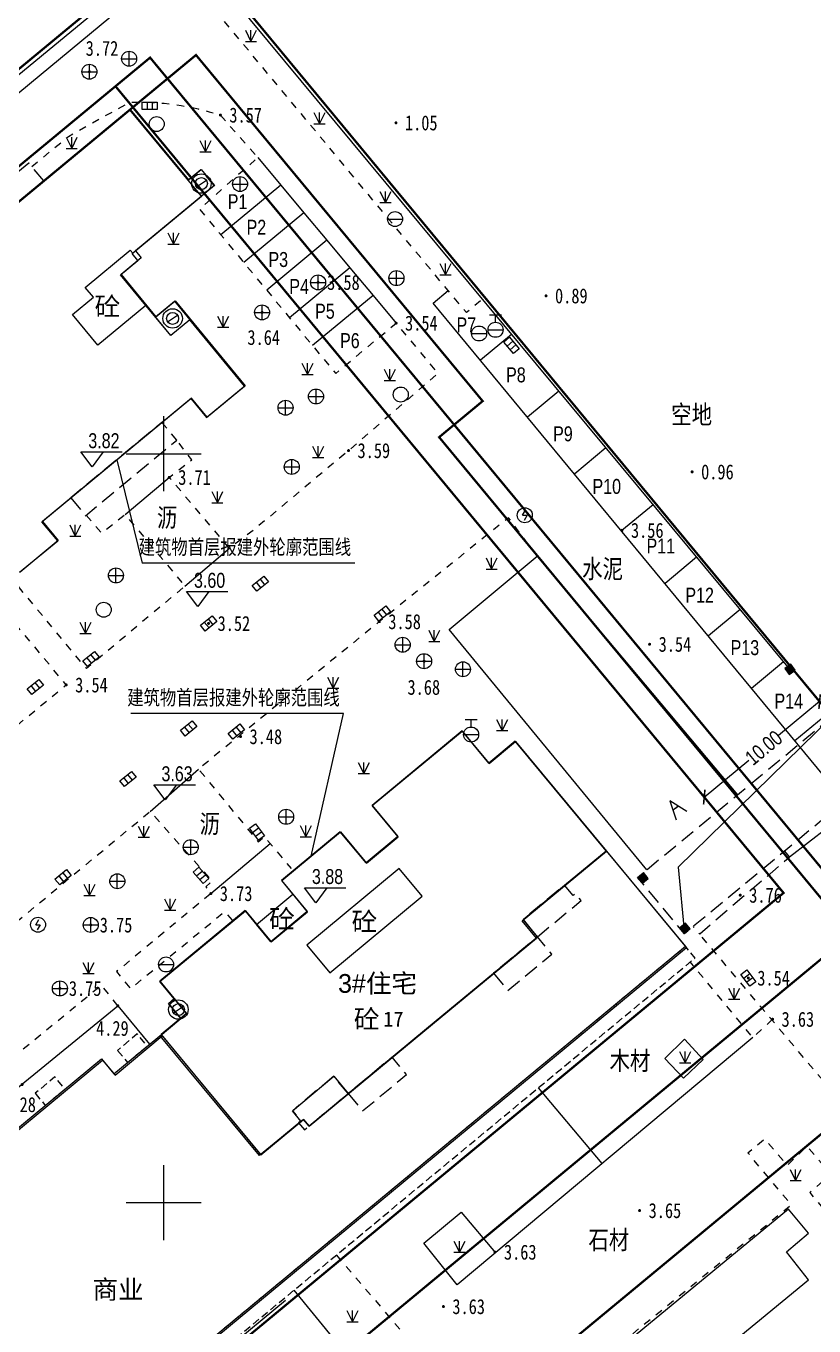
# Model space of a CAD drawing. Extents: x 477039 to 477331, y 2447846 to 2448149.
# Drawn here: x 477200.8 to 477253.4, y 2448011.8 to 2448098.6 of the extents above; entities that cross this region are included whole.
import ezdxf
from ezdxf.enums import TextEntityAlignment as Align

# ---------------------------------------------------------------- set-up
doc = ezdxf.new("R2010")
doc.units = 0
doc.header["$LTSCALE"] = 0.5
doc.header["$PDMODE"] = 34
doc.header["$PDSIZE"] = 0.2
for name, pattern in [('X32', [1.5, 1, -0.5]), ('X5', [3, 2, -1]), ('X6', [2, 1, -1])]:
    doc.linetypes.add(name, pattern=pattern)
doc.layers.get('0').update_dxf_attribs({"linetype": 'CONTINUOUS'})
doc.layers.get('Defpoints').update_dxf_attribs({"linetype": 'CONTINUOUS'})
for name, color, linetype in [('DLDW', 11, 'CONTINUOUS'), ('DLSS', 4, 'CONTINUOUS'), ('DMTZ', 3, 'CONTINUOUS'), ('GCD', 1, 'CONTINUOUS'), ('GXYZ', 2, 'CONTINUOUS'), ('JMD', 6, 'CONTINUOUS'), ('TK', 7, 'CONTINUOUS'), ('ZBTZ', 3, 'CONTINUOUS'), ('ZJ', 7, 'CONTINUOUS'), ('商业', 18, 'CONTINUOUS'), ('规划检验设计', 7, 'CONTINUOUS'), ('规划要素信息', 7, 'CONTINUOUS')]:
    doc.layers.add(name, color=color, linetype=linetype)
doc.styles.get("Standard").update_dxf_attribs({"font": 'rs.shx', "bigfont": 'hztxt.shx'})
doc.styles.add('正等线体', font='simhei.ttf')
doc.styles.add('细等线体', font='长等线体.TTF', dxfattribs={"width": 0.8})
doc.linetypes.add('10422', pattern='A,0.75,[150,AAA.SHX,S=0.5,R=0,X=0,Y=0.5],1.5,[177,AAA.SHX,S=1,R=0,X=0,Y=0.4],0.75', length=3)
doc.linetypes.add('1161', pattern='A,0,[149,AAA.SHX,S=0.15,R=0,X=0,Y=0],-1.6', length=1.6)
doc.linetypes.add('444', pattern='A,4.5,[145,AAA.SHX,S=1,R=0,X=0,Y=1],4.5,-0.5,[146,AAA.SHX,S=1,R=0,X=0,Y=0],-0.5', length=10)
doc.linetypes.add('445', pattern='A,8,-0.5,[147,AAA.SHX,S=1,R=0,X=0,Y=0],-1.5', length=10)
doc.dimstyles.get("Standard").update_dxf_attribs({"dimtxt": 0.18, "dimasz": 0.18, "dimexe": 0.18, "dimexo": 0.0625, "dimgap": 0.09, "dimtad": 0, "dimtih": 1, "dimtoh": 1, "dimdec": 4, "dimzin": 0, "dimdsep": 46, "dimtxsty": 'Standard', "dimcen": 0.09, "dimadec": 0, "dimazin": 0, "dimtfac": 1, "dimtdec": 4, "dimtofl": 0, "dimtmove": 0, "dimatfit": 3, "dimfxl": 0, "dimtolj": 1, "dimtzin": 0, "dimarcsym": 0})

# ---------------------------------------------------------------- blocks, each defined once
blk = doc.blocks.new('gc042')
blk.add_line((-1, 0), (1, 0))
blk.add_circle((0, 0), 1)
blk = doc.blocks.new('gc043')
for p, q in [((-1, 0), (1, 0)), ((0, -1), (0, 1))]:
    blk.add_line(p, q)
blk.add_circle((0, 0), 1)
blk = doc.blocks.new('gc050')
for points in [[(-0.3, 0), (0.1, 0.69)], [(-0.3, 0), (0.3, 0)], [(0.3, 0), (-0.1, -0.69)]]:
    blk.add_lwpolyline(points)
blk.add_circle((0, 0), 1)
blk = doc.blocks.new('gc188')
blk.add_circle((0, 0), 1)
blk = doc.blocks.new('gc133')
for p, q in [((-0.8, 2), (0.8, 2)), ((0, 1), (0, 2)), ((-1, 0), (1, 0))]:
    blk.add_line(p, q)
blk.add_circle((0, 0), 1)
blk = doc.blocks.new('gc041')
for p, q in [((-1, 0.5), (1, 0.5)), ((-1, -0.5), (-1, 0.5)), ((-0.33, 0.5), (-0.33, -0.5)), ((0.33, 0.5), (0.33, -0.5)), ((1, 0.5), (1, -0.5)), ((1, -0.5), (-1, -0.5))]:
    blk.add_line(p, q)
blk = doc.blocks.new('*U28')
at = {"linetype": 'Continuous'}
for points in [[(0, 0), (0.5, 0.5), (-0.5, 0.5)], [(0, 0), (-0.5, 0.5), (-0.5, -0.5)], [(0, 0), (-0.5, -0.5), (0.5, -0.5)], [(0, 0), (0.5, -0.5), (0.5, 0.5)]]:
    blk.add_solid(points, dxfattribs=at)
blk = doc.blocks.new('gc002')
blk.add_lwpolyline([(-0.5, -0.5), (0.5, -0.5), (0.5, 0.5), (-0.5, 0.5), (-0.5, -0.5)])
at = {"linetype": 'Continuous'}
blk.add_blockref('*U28', (0, 0), dxfattribs=at)
blk = doc.blocks.new('gc290')
for points in [[(-0.9, 2.5), (0, 0), (0.9, 2.5)], [(0, 1.2), (-0.43, 1.2), (0.43, 1.2)]]:
    blk.add_lwpolyline(points)
blk = doc.blocks.new('gc124')
for p, q in [((-0.75, 1.5), (0, 0)), ((-0.75, 0), (0.75, 0)), ((0, 0), (0, 1.5)), ((0, 0), (0.75, 1.5))]:
    blk.add_line(p, q)
blk = doc.blocks.new('_ArchTick')
at = {"color": 0, "linetype": 'ByBlock', "const_width": 0.15}
blk.add_lwpolyline([(-0.5, -0.5), (0.5, 0.5)], dxfattribs=at)
blk = doc.blocks.new('*D43')
at = {"color": 0, "linetype": 'Continuous', "lineweight": -2}
for p, q in [((477253.784, 2448053.451), (477251.04, 2448051.179)), ((477259.041, 2448047.102), (477253.669, 2448053.59)), ((477246.082, 2448047.074), (477249.069, 2448049.547)), ((477251.339, 2448040.724), (477245.967, 2448047.212))]:
    blk.add_line(p, q, dxfattribs=at)
at = {"layer": 'Defpoints', "color": 0, "linetype": 'Continuous'}
for p in [(477253.784, 2448053.451), (477259.081, 2448047.054), (477251.379, 2448040.676)]:
    blk.add_point(p, dxfattribs=at)
at = {"color": 0, "linetype": 'Continuous', "lineweight": -2, "xscale": 0.7, "yscale": 0.7, "zscale": 0.7}
for p, rotation in [((477253.784, 2448053.451), 39.62592081215482), ((477246.082, 2448047.074), 219.6259208121548)]:
    blk.add_blockref('_ArchTick', p, dxfattribs=dict(at, rotation=rotation))
at = {"color": 0, "linetype": 'Continuous', "insert": (477250.054, 2448050.363), "char_height": 1, "attachment_point": 5, "rotation": 39.62592, "style": '细等线体'}
blk.add_mtext('\\A1;10.00', dxfattribs=at)
blk = doc.blocks.new('gc011')
for p, q in [((-0.67, -0.44), (0.67, 0.44)), ((0.8, 0), (0.8, 0))]:
    blk.add_line(p, q)
for radius in [1.3, 0.8]:
    blk.add_circle((0, 0), radius)
blk = doc.blocks.new('GC200')
at = {"linetype": 'Continuous', "const_width": 0.2, "flags": 128}
blk.add_lwpolyline([(-0.1, 0, 1), (0.1, 0, 1)], format="xyb", close=True, dxfattribs=at)

msp = doc.modelspace()

# ---------------------------------------------------------------- linework, layer by layer
at = {"color": 10, "linetype": 'Continuous', "const_width": 0.15, "flags": 128}
msp.add_lwpolyline([(477138.842, 2448044.767), (477158.666, 2448020.832), (477086.063, 2447960.707), (477114.033, 2447926.933), (477149.234, 2447923.624), (477275.025, 2448027.799), (477211.297, 2448104.762)], close=True, dxfattribs=at)
at = {"color": 10, "linetype": 'X5', "const_width": 0.15, "flags": 128}
for points in [[(477169.798, 2448018.365), (477107.207, 2447966.532), (477124.153, 2447946.07), (477142.858, 2447944.312), (477256.878, 2448038.739), (477209.094, 2448096.446), (477147.423, 2448045.381), (477169.798, 2448018.365)], [(477149.734, 2448047.294), (477175.936, 2448015.658), (477114.885, 2447965.1), (477126.683, 2447950.854), (477141.264, 2447949.483), (477251.379, 2448040.676), (477206.784, 2448094.533)]]:
    msp.add_lwpolyline(points, dxfattribs=at)
at = {"linetype": 'Continuous', "flags": 128}
msp.add_lwpolyline([(477254.594, 2448052.427), (477244.343, 2448042.397), (477244.764, 2448037.951)], dxfattribs=at)
at = {"layer": 'DLDW', "linetype": 'Continuous', "flags": 128}
msp.add_lwpolyline([(477232.262, 2448003.543), (477235.096, 2448000.076), (477253.035, 2448014.845), (477251.568, 2448016.717), (477253.049, 2448017.957), (477251.714, 2448019.559)], close=True, dxfattribs=at)
at = {"layer": 'DLSS', "linetype": 'X6', "flags": 128}
for points in [[(477231.152, 2448080.215), (477230.209, 2448079.423), (477211.086, 2448102.435), (477212.1, 2448103.427)], [(477204.825, 2448065.893), (477205.851, 2448064.697), (477207.42, 2448065.941), (477211.42, 2448061.163), (477204.846, 2448055.65), (477197.334, 2448064.73), (477193.454, 2448061.516), (477191.923, 2448063.364), (477188.765, 2448060.749), (477190.296, 2448058.901), (477188.369, 2448057.305), (477186.12, 2448060.021), (477183.498, 2448057.85)], [(477234.932, 2448063.162), (477233.019, 2448065.731), (477224.394, 2448058.789), (477212.326, 2448048.944), (477216.315, 2448044.094), (477216.722, 2448044.436), (477218.519, 2448042.3)], [(477184.99, 2448049.476), (477185.972, 2448048.366), (477184.474, 2448047.018), (477188.522, 2448042.198), (477203.492, 2448054.565), (477197.133, 2448062.226), (477188.166, 2448054.8)], [(477206.933, 2448033.144), (477205.862, 2448034.52), (477197.733, 2448027.87), (477193.291, 2448033.041), (477209.097, 2448046.119), (477213.252, 2448041.468), (477212.82, 2448041.082), (477213.147, 2448040.635), (477206.858, 2448035.424), (477207.787, 2448034.286), (477214.086, 2448039.438), (477214.568, 2448038.855)], [(477250.643, 2448032.242), (477249.326, 2448031.025), (477245.149, 2448036.066)], [(477221.532, 2448016.498), (477229.351, 2448007.347), (477232.063, 2448009.435), (477235.014, 2448006.132), (477251.888, 2448019.854), (477248.996, 2448023.323), (477250.102, 2448024.245), (477251.631, 2448022.485), (477252.925, 2448023.776), (477254.556, 2448021.885), (477253.121, 2448020.683), (477258.827, 2448013.87)]]:
    msp.add_lwpolyline(points, dxfattribs=at)
for points in [[(477201.202, 2448089.172), (477203.645, 2448091.185), (477207.73, 2448093.474, -0.086916), (477213.784, 2448092.611), (477216.285, 2448089.777), (477212.397, 2448086.331), (477221.484, 2448075.358), (477225.513, 2448078.718), (477228.294, 2448075.362), (477222.34, 2448070.209), (477216.089, 2448064.978), (477214.396, 2448063.685), (477210.372, 2448068.423), (477211.877, 2448069.598), (477210.874, 2448070.899)], [(477268.495, 2448009.535, 0.039382), (477266.368, 2448013.415, 0.458986), (477264.812, 2448013.594), (477261.639, 2448010.939, 0.459743), (477261.607, 2448010.228), (477264.707, 2448006.416), (477263.546, 2448005.422), (477253.541, 2447997.028), (477243.55, 2447988.922), (477241.39, 2447987.003), (477239.6, 2447992.582), (477238.071, 2447996.639), (477262.711, 2448017.094, 0.501945), (477262.692, 2448017.843), (477260.447, 2448020.49), (477245.781, 2448037.922)]]:
    msp.add_lwpolyline(points, format="xyb", dxfattribs=at)
at = {"layer": 'DMTZ', "linetype": '10422', "lineweight": 0, "flags": 128}
msp.add_lwpolyline([(477194.403, 2448020.123), (477193.027, 2448021.784), (477206.933, 2448033.144), (477209.059, 2448030.578)], dxfattribs=at)
at = {"layer": 'JMD', "linetype": '444', "flags": 128}
msp.add_lwpolyline([(477251.806, 2448055.608), (477211.313, 2448104.375), (477189.559, 2448086.436), (477139.189, 2448044.837), (477159.048, 2448020.848), (477105.393, 2447976.522), (477107.031, 2447974.614)], dxfattribs=at)
at = {"layer": 'JMD', "linetype": 'Continuous', "lineweight": 0, "flags": 128}
for points in [[(477200.384, 2448062.087), (477202.926, 2448064.191), (477201.874, 2448065.462), (477211.812, 2448073.688), (477212.864, 2448072.416), (477215.406, 2448074.521), (477211.74, 2448078.95), (477210.469, 2448077.898), (477210.469, 2448077.898), (477208.811, 2448079.901), (477208.811, 2448079.901), (477207.121, 2448081.942), (477208.277, 2448082.899), (477207.894, 2448083.361), (477212.516, 2448087.187), (477207.734, 2448092.964), (477198.605, 2448085.409)], [(477208.811, 2448079.901), (477205.614, 2448077.255), (477203.924, 2448079.296), (477205.311, 2448080.444), (477204.769, 2448081.099), (477207.773, 2448083.586), (477207.933, 2448083.393)], [(477239.533, 2448043.491), (477244.829, 2448037.1), (477137.687, 2447948.325), (477128.028, 2447949.232), (477126.216, 2447951.419)], [(477216.204, 2448038.576), (477218.629, 2448040.586)], [(477193.449, 2448019.333), (477205.846, 2448029.605), (477206.675, 2448028.604), (477211.142, 2448032.304)]]:
    msp.add_lwpolyline(points, dxfattribs=at)
at = {"layer": 'JMD', "linetype": 'X5', "lineweight": 0, "flags": 128}
for points in [[(477201.995, 2448088.214), (477201.007, 2448089.408), (477197.617, 2448086.603), (477198.605, 2448085.409)], [(477212.516, 2448087.187), (477211.623, 2448088.266), (477212.47, 2448088.967), (477213.363, 2448087.888)], [(477203.8, 2448067.056), (477204.788, 2448065.862), (477210.874, 2448070.899), (477209.886, 2448072.094)], [(477233.989, 2448038.898), (477234.946, 2448037.743), (477237.872, 2448040.167), (477237.489, 2448040.629), (477237.335, 2448040.501), (477236.761, 2448041.194)], [(477232.02, 2448035.318), (477232.977, 2448034.163), (477235.905, 2448036.585), (477234.946, 2448037.743)], [(477222.318, 2448027.279), (477223.275, 2448026.124), (477226.201, 2448028.549), (477225.244, 2448029.704)], [(477222.318, 2448027.279), (477221.361, 2448028.434), (477218.589, 2448026.137), (477219.163, 2448025.444), (477219.009, 2448025.317), (477219.392, 2448024.855)]]:
    msp.add_lwpolyline(points, close=True, dxfattribs=at)
at = {"layer": 'JMD', "linetype": 'Continuous', "lineweight": 0, "flags": 128}
for points in [[(477209.448, 2448079.131), (477210.719, 2448080.183), (477211.74, 2448078.95), (477210.469, 2448077.898)], [(477229.915, 2448051.495), (477223.909, 2448046.519), (477225.631, 2448044.44), (477223.514, 2448042.685), (477221.791, 2448044.764), (477217.864, 2448041.51), (477219.586, 2448039.431), (477217.161, 2448037.421), (477215.438, 2448039.501), (477209.74, 2448034.779), (477211.527, 2448032.623), (477209.832, 2448031.22), (477216.404, 2448023.288), (477216.468, 2448023.211), (477219.163, 2448025.444), (477218.589, 2448026.137), (477221.361, 2448028.434), (477221.361, 2448028.434), (477222.318, 2448027.279), (477227.554, 2448031.618), (477234.946, 2448037.743), (477233.989, 2448038.898), (477236.761, 2448041.194), (477236.761, 2448041.194), (477239.533, 2448043.491), (477233.472, 2448050.807), (477231.701, 2448049.339)], [(477219.555, 2448037.197), (477221.086, 2448035.349), (477227.246, 2448040.453), (477225.715, 2448042.301)], [(477216.204, 2448038.576), (477218.629, 2448040.586), (477219.586, 2448039.431), (477217.161, 2448037.421)], [(477210.697, 2448033.624), (477210.312, 2448033.305), (477211.142, 2448032.304), (477211.527, 2448032.623)]]:
    msp.add_lwpolyline(points, close=True, dxfattribs=at)
at = {"layer": 'JMD', "flags": 128}
msp.add_lwpolyline([(477242.247, 2448042.221), (477229.063, 2448058.26), (477234.932, 2448063.162), (477248.298, 2448047.222)], dxfattribs=at)
at = {"layer": 'JMD', "linetype": 'X5', "flags": 128}
msp.add_lwpolyline([(477257.7, 2448048.639), (477244.764, 2448037.951), (477241.633, 2448041.713), (477254.594, 2448052.427)], close=True, dxfattribs=at)
msp.add_lwpolyline([(477251.444, 2448043.47), (477251.777, 2448043.073), (477245.781, 2448037.922), (477245.355, 2448038.44)], dxfattribs=at)
at = {"layer": 'JMD', "linetype": 'X32', "lineweight": 0, "flags": 128}
for points in [[(477137.687, 2447948.325), (477139.095, 2447948.193), (477245.467, 2448036.33), (477244.829, 2448037.1)], [(477206.923, 2448030.166), (477207.59, 2448029.361), (477208.908, 2448030.454), (477208.241, 2448031.259)], [(477201.425, 2448027.299), (477202.092, 2448026.494), (477203.41, 2448027.587), (477202.743, 2448028.392)]]:
    msp.add_lwpolyline(points, close=True, dxfattribs=at)
at = {"layer": 'JMD', "linetype": '445', "flags": 128}
msp.add_lwpolyline([(477240.76, 2447987.156), (477218.701, 2448014.152)], dxfattribs=at)
at = {"layer": 'JMD', "linetype": 'Continuous', "flags": 128}
msp.add_lwpolyline([(477218.143, 2448013.461), (477182.934, 2447984.307)], dxfattribs=at)
at = {"layer": 'TK', "linetype": 'Continuous', "lineweight": 0}
for p, q in [((477210, 2448067.5), (477210, 2448072.5)), ((477207.5, 2448070), (477212.5, 2448070)), ((477210, 2448017.5), (477210, 2448022.5)), ((477207.5, 2448020), (477212.5, 2448020))]:
    msp.add_line(p, q, dxfattribs=at)
at = {"layer": 'ZBTZ', "linetype": '1161', "flags": 128}
for points in [[(477211.893, 2448103.676), (477144.022, 2448047.479), (477145.24, 2448046.126), (477146.673, 2448047.304), (477147.191, 2448046.729)], [(477216.285, 2448089.777), (477217.823, 2448087.934), (477219.36, 2448086.092), (477220.898, 2448084.249), (477222.436, 2448082.406), (477223.973, 2448080.563), (477225.513, 2448078.718)], [(477217.823, 2448087.934), (477213.816, 2448084.617)], [(477219.36, 2448086.092), (477215.347, 2448082.768)], [(477220.898, 2448084.249), (477216.878, 2448080.92)], [(477222.436, 2448082.406), (477218.409, 2448079.071)], [(477257.286, 2448049.222), (477255.011, 2448047.339), (477227.999, 2448080.063), (477228.992, 2448080.887)], [(477223.973, 2448080.563), (477219.94, 2448077.223)], [(477231.147, 2448076.269), (477233.221, 2448077.99)], [(477234.295, 2448072.474), (477236.37, 2448074.197)], [(477237.443, 2448068.68), (477239.52, 2448070.405)], [(477207.42, 2448065.941), (477210.372, 2448068.423)], [(477240.591, 2448064.886), (477242.669, 2448066.612)], [(477211.42, 2448061.163), (477214.396, 2448063.685)], [(477243.481, 2448061.369), (477245.577, 2448063.11)], [(477246.364, 2448057.862), (477248.477, 2448059.617)], [(477249.246, 2448054.354), (477251.378, 2448056.124)], [(477252.129, 2448050.847), (477254.39, 2448052.719)], [(477209.097, 2448046.119), (477212.326, 2448048.944)], [(477255.572, 2448046.012), (477251.777, 2448043.073)], [(477213.147, 2448040.635), (477217.113, 2448043.972)], [(477249.326, 2448031.025), (477229.587, 2448014.517), (477227.369, 2448017.286), (477229.857, 2448019.374), (477232.145, 2448016.657)], [(477239.278, 2448022.622), (477235.01, 2448027.666)]]:
    msp.add_lwpolyline(points, dxfattribs=at)
msp.add_lwpolyline([(477244.707, 2448028.312), (477246, 2448029.56), (477244.772, 2448030.918), (477243.449, 2448029.619)], close=True, dxfattribs=at)
at = {"layer": 'ZJ', "linetype": 'Continuous', "lineweight": 0, "flags": 128}
for points in [[(477205.97, 2448070.121), (477205.22, 2448069.121), (477204.47, 2448070.121), (477207.231, 2448070.121)], [(477213.025, 2448060.799), (477212.275, 2448059.799), (477211.525, 2448060.799), (477214.286, 2448060.799)], [(477210.853, 2448047.883), (477210.103, 2448046.883), (477209.353, 2448047.883), (477212.114, 2448047.883)], [(477220.896, 2448041.022), (477220.146, 2448040.022), (477219.396, 2448041.022), (477222.157, 2448041.022)]]:
    msp.add_lwpolyline(points, dxfattribs=at)
at = {"layer": '商业', "color": 10, "linetype": 'Continuous', "lineweight": -3}
msp.add_lwpolyline([(477126.274, 2447951.353), (477199.518, 2448012.011), (477193.523, 2448019.25), (477205.922, 2448029.519), (477206.752, 2448028.518), (477209.909, 2448031.133), (477216.479, 2448023.2), (477219.328, 2448025.56), (477219.711, 2448025.098), (477234.884, 2448037.664), (477233.927, 2448038.819), (477239.549, 2448043.475), (477244.907, 2448037.006), (477137.744, 2447948.256), (477128.085, 2447949.165)], close=True, dxfattribs=at).dxf.unprotected_set("ltscale", 0)
at = {"layer": '规划检验设计', "color": 170, "linetype": 'X5', "lineweight": -3, "ltscale": 0.5, "const_width": 0.15}
msp.add_lwpolyline([(477098.043, 2447963.487), (477166.283, 2448020), (477147.307, 2448042.913), (477166.986, 2448059.209), (477167.719, 2448058.324), (477173.495, 2448063.108), (477173.017, 2448063.685), (477193.119, 2448080.333), (477193.662, 2448079.678), (477199.438, 2448084.462), (477198.641, 2448085.425), (477212.158, 2448096.619), (477231.293, 2448073.513), (477228.386, 2448071.105), (477261.617, 2448030.978), (477145.727, 2447935.003), (477119.599, 2447937.459)], close=True, dxfattribs=at)
at = {"layer": '规划检验设计', "color": 10, "linetype": 'Continuous', "lineweight": -3, "ltscale": 0.5}
msp.add_lwpolyline([(477198.641, 2448085.424), (477207.768, 2448092.983), (477211.659, 2448088.285), (477212.505, 2448088.986), (477213.399, 2448087.908), (477208.123, 2448083.539), (477208.506, 2448083.077), (477207.158, 2448081.96), (477209.486, 2448079.149), (477210.757, 2448080.202), (477215.445, 2448074.541), (477212.903, 2448072.436), (477211.851, 2448073.707), (477201.915, 2448065.478), (477202.968, 2448064.208), (477200.426, 2448062.103)], dxfattribs=at)
at = {"layer": '规划检验设计', "color": 10, "linetype": 'Continuous', "lineweight": -3}
msp.add_lwpolyline([(477209.768, 2448031.146), (477211.154, 2448032.294), (477210.325, 2448033.296), (477210.71, 2448033.615), (477209.753, 2448034.77), (477215.453, 2448039.49), (477217.175, 2448037.41), (477219.601, 2448039.42), (477217.879, 2448041.499), (477221.807, 2448044.752), (477223.529, 2448042.673), (477225.647, 2448044.427), (477223.925, 2448046.506), (477229.932, 2448051.481), (477231.718, 2448049.325), (477233.49, 2448050.792), (477239.549, 2448043.475), (477234.004, 2448038.883), (477234.961, 2448037.727), (477219.711, 2448025.098), (477219.328, 2448025.56), (477216.401, 2448023.136)], close=True, dxfattribs=at).dxf.unprotected_set("ltscale", 0)
at = {"layer": '规划要素信息', "color": 10, "ltscale": 0.5, "flags": 128}
for points in [[(477206.883, 2448069.593), (477208.563, 2448062.699)], [(477222.763, 2448062.699), (477208.563, 2448062.699)], [(477222.002, 2448052.65), (477207.802, 2448052.65)], [(477219.843, 2448043.126), (477222.002, 2448052.65)]]:
    msp.add_lwpolyline(points, dxfattribs=at)

# ---------------------------------------------------------------- block references
at = {"layer": 'GCD', "linetype": 'Continuous', "lineweight": 0}
ref = msp.add_blockref('GC200', (477205.042, 2448095.505, 3.718), dxfattribs=dict(at, xscale=0.5, yscale=0.5, zscale=0.5))
ref.add_attrib('height', '3.72', dxfattribs={"linetype": 'Continuous', "lineweight": 0, "height": 1, "style": '正等线体', "width": 0.8}).set_placement((477204.794, 2448097.067, 3.718), align=Align.MIDDLE_LEFT)
ref = msp.add_blockref('GC200', (477213.784, 2448092.611, 3.566), dxfattribs=dict(at, xscale=0.5, yscale=0.5, zscale=0.5))
ref.add_attrib('height', '3.57', dxfattribs={"linetype": 'Continuous', "lineweight": 0, "height": 1, "style": '正等线体', "width": 0.8}).set_placement((477214.384, 2448092.611, 3.566), align=Align.MIDDLE_LEFT)
ref = msp.add_blockref('GC200', (477225.506, 2448092.091, 1.05), dxfattribs=dict(at, xscale=0.5, yscale=0.5, zscale=0.5))
ref.add_attrib('height', '1.05', dxfattribs={"linetype": 'Continuous', "lineweight": 0, "height": 1, "style": '正等线体', "width": 0.8}).set_placement((477226.106, 2448092.091, 1.05), align=Align.MIDDLE_LEFT)
ref = msp.add_blockref('GC200', (477220.309, 2448081.437, 3.581), dxfattribs=dict(at, xscale=0.5, yscale=0.5, zscale=0.5))
ref.add_attrib('height', '3.58', dxfattribs={"linetype": 'Continuous', "lineweight": 0, "height": 1, "style": '正等线体', "width": 0.8}).set_placement((477220.909, 2448081.437, 3.581), align=Align.MIDDLE_LEFT)
ref = msp.add_blockref('GC200', (477235.523, 2448080.541, 0.89), dxfattribs=dict(at, xscale=0.5, yscale=0.5, zscale=0.5))
ref.add_attrib('height', '0.89', dxfattribs={"linetype": 'Continuous', "lineweight": 0, "height": 1, "style": '正等线体', "width": 0.8}).set_placement((477236.123, 2448080.541, 0.89), align=Align.MIDDLE_LEFT)
ref = msp.add_blockref('GC200', (477216.567, 2448079.435, 3.643), dxfattribs=dict(at, xscale=0.5, yscale=0.5, zscale=0.5))
ref.add_attrib('height', '3.64', dxfattribs={"linetype": 'Continuous', "lineweight": 0, "height": 1, "style": '正等线体', "width": 0.8}).set_placement((477215.59, 2448077.765, 3.643), align=Align.MIDDLE_LEFT)
ref = msp.add_blockref('GC200', (477225.513, 2448078.718, 3.543), dxfattribs=dict(at, xscale=0.5, yscale=0.5, zscale=0.5))
ref.add_attrib('height', '3.54', dxfattribs={"linetype": 'Continuous', "lineweight": 0, "height": 1, "style": '正等线体', "width": 0.8}).set_placement((477226.113, 2448078.718, 3.543), align=Align.MIDDLE_LEFT)
ref = msp.add_blockref('GC200', (477222.34, 2448070.209, 3.59), dxfattribs=dict(at, xscale=0.5, yscale=0.5, zscale=0.5))
ref.add_attrib('height', '3.59', dxfattribs={"linetype": 'Continuous', "lineweight": 0, "height": 1, "style": '正等线体', "width": 0.8}).set_placement((477222.94, 2448070.209, 3.59), align=Align.MIDDLE_LEFT)
ref = msp.add_blockref('GC200', (477210.372, 2448068.423, 3.705), dxfattribs=dict(at, xscale=0.5, yscale=0.5, zscale=0.5))
ref.add_attrib('height', '3.71', dxfattribs={"linetype": 'Continuous', "lineweight": 0, "height": 1, "style": '正等线体', "width": 0.8}).set_placement((477210.972, 2448068.423, 3.705), align=Align.MIDDLE_LEFT)
ref = msp.add_blockref('GC200', (477245.274, 2448068.79, 0.96), dxfattribs=dict(at, xscale=0.5, yscale=0.5, zscale=0.5))
ref.add_attrib('height', '0.96', dxfattribs={"linetype": 'Continuous', "lineweight": 0, "height": 1, "style": '正等线体', "width": 0.8}).set_placement((477245.874, 2448068.79, 0.96), align=Align.MIDDLE_LEFT)
ref = msp.add_blockref('GC200', (477240.591, 2448064.886, 3.56), dxfattribs=dict(at, xscale=0.5, yscale=0.5, zscale=0.5))
ref.add_attrib('height', '3.56', dxfattribs={"linetype": 'Continuous', "lineweight": 0, "height": 1, "style": '正等线体', "width": 0.8}).set_placement((477241.191, 2448064.886, 3.56), align=Align.MIDDLE_LEFT)
ref = msp.add_blockref('GC200', (477224.394, 2448058.789, 3.585), dxfattribs=dict(at, xscale=0.5, yscale=0.5, zscale=0.5))
ref.add_attrib('height', '3.58', dxfattribs={"linetype": 'Continuous', "lineweight": 0, "height": 1, "style": '正等线体', "width": 0.8}).set_placement((477224.994, 2448058.789, 3.585), align=Align.MIDDLE_LEFT)
ref = msp.add_blockref('GC200', (477212.999, 2448058.669, 3.518), dxfattribs=dict(at, xscale=0.5, yscale=0.5, zscale=0.5))
ref.add_attrib('height', '3.52', dxfattribs={"linetype": 'Continuous', "lineweight": 0, "height": 1, "style": '正等线体', "width": 0.8}).set_placement((477213.599, 2448058.669, 3.518), align=Align.MIDDLE_LEFT)
ref = msp.add_blockref('GC200', (477242.438, 2448057.279, 3.54), dxfattribs=dict(at, xscale=0.5, yscale=0.5, zscale=0.5))
ref.add_attrib('height', '3.54', dxfattribs={"linetype": 'Continuous', "lineweight": 0, "height": 1, "style": '正等线体', "width": 0.8}).set_placement((477243.038, 2448057.279, 3.54), align=Align.MIDDLE_LEFT)
ref = msp.add_blockref('GC200', (477227.385, 2448056.149, 3.678), dxfattribs=dict(at, xscale=0.5, yscale=0.5, zscale=0.5))
ref.add_attrib('height', '3.68', dxfattribs={"linetype": 'Continuous', "lineweight": 0, "height": 1, "style": '正等线体', "width": 0.8}).set_placement((477226.275, 2448054.406, 3.678), align=Align.MIDDLE_LEFT)
ref = msp.add_blockref('GC200', (477203.492, 2448054.565, 3.544), dxfattribs=dict(at, xscale=0.5, yscale=0.5, zscale=0.5))
ref.add_attrib('height', '3.54', dxfattribs={"linetype": 'Continuous', "lineweight": 0, "height": 1, "style": '正等线体', "width": 0.8}).set_placement((477204.092, 2448054.565, 3.544), align=Align.MIDDLE_LEFT)
ref = msp.add_blockref('GC200', (477215.132, 2448051.114, 3.475), dxfattribs=dict(at, xscale=0.5, yscale=0.5, zscale=0.5))
ref.add_attrib('height', '3.48', dxfattribs={"linetype": 'Continuous', "lineweight": 0, "height": 1, "style": '正等线体', "width": 0.8}).set_placement((477215.732, 2448051.114, 3.475), align=Align.MIDDLE_LEFT)
ref = msp.add_blockref('GC200', (477213.147, 2448040.635, 3.734), dxfattribs=dict(at, xscale=0.5, yscale=0.5, zscale=0.5))
ref.add_attrib('height', '3.73', dxfattribs={"linetype": 'Continuous', "lineweight": 0, "height": 1, "style": '正等线体', "width": 0.8}).set_placement((477213.747, 2448040.635, 3.734), align=Align.MIDDLE_LEFT)
ref = msp.add_blockref('GC200', (477248.486, 2448040.526, 3.759), dxfattribs=dict(at, xscale=0.5, yscale=0.5, zscale=0.5))
ref.add_attrib('height', '3.76', dxfattribs={"linetype": 'Continuous', "lineweight": 0, "height": 1, "style": '正等线体', "width": 0.8}).set_placement((477249.086, 2448040.526, 3.759), align=Align.MIDDLE_LEFT)
ref = msp.add_blockref('GC200', (477205.134, 2448038.537, 3.75), dxfattribs=dict(at, xscale=0.5, yscale=0.5, zscale=0.5))
ref.add_attrib('height', '3.75', dxfattribs={"linetype": 'Continuous', "lineweight": 0, "height": 1, "style": '正等线体', "width": 0.8}).set_placement((477205.734, 2448038.537, 3.75), align=Align.MIDDLE_LEFT)
ref = msp.add_blockref('GC200', (477249.025, 2448034.993, 3.544), dxfattribs=dict(at, xscale=0.5, yscale=0.5, zscale=0.5))
ref.add_attrib('height', '3.54', dxfattribs={"linetype": 'Continuous', "lineweight": 0, "height": 1, "style": '正等线体', "width": 0.8}).set_placement((477249.625, 2448034.993, 3.544), align=Align.MIDDLE_LEFT)
ref = msp.add_blockref('GC200', (477203.072, 2448034.3, 3.745), dxfattribs=dict(at, xscale=0.5, yscale=0.5, zscale=0.5))
ref.add_attrib('height', '3.75', dxfattribs={"linetype": 'Continuous', "lineweight": 0, "height": 1, "style": '正等线体', "width": 0.8}).set_placement((477203.672, 2448034.3, 3.745), align=Align.MIDDLE_LEFT)
ref = msp.add_blockref('GC200', (477206.933, 2448033.144, 4.294), dxfattribs=dict(at, xscale=0.5, yscale=0.5, zscale=0.5))
ref.add_attrib('height', '4.29', dxfattribs={"linetype": 'Continuous', "lineweight": 0, "height": 1, "style": '正等线体', "width": 0.8}).set_placement((477205.49, 2448031.637, 4.294), align=Align.MIDDLE_LEFT)
ref = msp.add_blockref('GC200', (477250.643, 2448032.242, 3.628), dxfattribs=dict(at, xscale=0.5, yscale=0.5, zscale=0.5))
ref.add_attrib('height', '3.63', dxfattribs={"linetype": 'Continuous', "lineweight": 0, "height": 1, "style": '正等线体', "width": 0.8}).set_placement((477251.243, 2448032.242, 3.628), align=Align.MIDDLE_LEFT)
ref = msp.add_blockref('GC200', (477200.548, 2448027.883, 4.28), dxfattribs=dict(at, xscale=0.5, yscale=0.5, zscale=0.5))
ref.add_attrib('height', '4.28', dxfattribs={"linetype": 'Continuous', "lineweight": 0, "height": 1, "style": '正等线体', "width": 0.8}).set_placement((477199.297, 2448026.546, 4.28), align=Align.MIDDLE_LEFT)
ref = msp.add_blockref('GC200', (477241.769, 2448019.469, 3.65), dxfattribs=dict(at, xscale=0.5, yscale=0.5, zscale=0.5))
ref.add_attrib('height', '3.65', dxfattribs={"linetype": 'Continuous', "lineweight": 0, "height": 1, "style": '正等线体', "width": 0.8}).set_placement((477242.369, 2448019.469, 3.65), align=Align.MIDDLE_LEFT)
ref = msp.add_blockref('GC200', (477232.113, 2448016.695, 3.629), dxfattribs=dict(at, xscale=0.5, yscale=0.5, zscale=0.5))
ref.add_attrib('height', '3.63', dxfattribs={"linetype": 'Continuous', "lineweight": 0, "height": 1, "style": '正等线体', "width": 0.8}).set_placement((477232.713, 2448016.695, 3.629), align=Align.MIDDLE_LEFT)
ref = msp.add_blockref('GC200', (477228.67, 2448013.06, 3.627), dxfattribs=dict(at, xscale=0.5, yscale=0.5, zscale=0.5))
ref.add_attrib('height', '3.63', dxfattribs={"linetype": 'Continuous', "lineweight": 0, "height": 1, "style": '正等线体', "width": 0.8}).set_placement((477229.27, 2448013.06, 3.627), align=Align.MIDDLE_LEFT)
at = {"layer": 'GXYZ', "linetype": 'Continuous', "xscale": 0.5, "yscale": 0.5}
for name, p in [('gc043', (477207.696, 2448096.375, 3.692)), ('gc043', (477205.042, 2448095.505, 3.718)), ('gc041', (477209.069, 2448093.227, 3.614)), ('gc188', (477209.533, 2448092.009, 3.605)), ('gc043', (477215.097, 2448088.004, 3.763)), ('gc042', (477225.446, 2448085.667, 3.598)), ('gc043', (477220.309, 2448081.437, 3.581)), ('gc043', (477225.54, 2448081.724, 3.568)), ('gc043', (477216.567, 2448079.435, 3.643)), ('gc133', (477232.15, 2448078.274, 3.569)), ('gc042', (477231.057, 2448078.027, 3.632)), ('gc043', (477220.168, 2448073.821, 3.577)), ('gc188', (477225.827, 2448073.951, 3.581)), ('gc043', (477218.134, 2448073.07, 3.662)), ('gc043', (477218.553, 2448069.119, 3.638)), ('gc050', (477234.106, 2448065.893, 3.672)), ('gc043', (477206.815, 2448061.872, 3.667)), ('gc188', (477205.999, 2448059.586, 3.658)), ('gc043', (477225.953, 2448057.245, 3.59)), ('gc043', (477227.385, 2448056.149, 3.678)), ('gc043', (477229.978, 2448055.609, 3.617)), ('gc133', (477230.522, 2448051.253, 3.662)), ('gc043', (477218.177, 2448045.759, 3.686)), ('gc043', (477211.806, 2448043.731, 2.502)), ('gc043', (477206.907, 2448041.456, 3.64)), ('gc050', (477201.613, 2448038.554, 3.816)), ('gc043', (477205.134, 2448038.537, 3.75)), ('gc042', (477210.156, 2448035.901, 3.703)), ('gc043', (477203.072, 2448034.3, 3.745))]:
    msp.add_blockref(name, p, dxfattribs=at)
at = {"layer": 'GXYZ', "linetype": 'Continuous'}
for p, xscale, yscale, rotation in [((477233.218, 2448077.23, 3.574), 0.4999999999567, 0.4999999999567, 310.6902747081581), ((477216.461, 2448061.324, 3.515), 0.4999999999377284, 0.4999999999872666, 39.00000000552127), ((477224.596, 2448059.329, 3.574), 0.5000000000252242, 0.500000000039027, 38.81017727486955), ((477212.999, 2448058.669, 3.518), 0.4999999999377284, 0.4999999999872666, 39.00000000552127), ((477205.145, 2448056.297, 3.546), 0.4999999999377284, 0.4999999999872666, 39.00000000552127), ((477201.426, 2448054.428, 3.557), 0.4999999999377284, 0.4999999999872666, 39.00000000552127), ((477211.674, 2448051.657, 2.307), 0.4999999999377284, 0.4999999999872666, 39.00000000552127), ((477214.859, 2448051.451, 3.475), 0.4999999999377284, 0.4999999999872666, 39.00000000552127), ((477207.611, 2448048.286, 3.535), 0.4999999999377284, 0.4999999999872666, 39.00000000552127), ((477216.227, 2448044.74, 3.722), 0.5000000000765275, 0.5000000000765275, 126.8427234277236), ((477203.29, 2448041.726, 4.554), 0.4999999999377284, 0.4999999999872666, 39.00000000552127), ((477212.487, 2448041.852, 3.744), 0.4999999998781863, 0.4999999998781863, 131.173426613937), ((477249.025, 2448034.993, 3.544), 0.5000000000381688, 0.5000000000381688, 306.9999999853533)]:
    msp.add_blockref('gc041', p, dxfattribs=dict(at, xscale=xscale, yscale=yscale, rotation=rotation))
at = {"layer": 'JMD', "linetype": 'X5', "lineweight": 0, "xscale": 0.5, "yscale": 0.5}
for p in [(477212.519, 2448088.038), (477210.597, 2448079.033), (477210.981, 2448032.888)]:
    msp.add_blockref('gc011', p, dxfattribs=at)
at = {"layer": 'JMD', "linetype": 'Continuous', "zscale": 0.5}
for name, p, xscale, yscale, rotation in [('gc002', (477251.806, 2448055.608), 0.4999999999999943, 0.5, 35.79654034515044), ('gc290', (477243.797, 2448046.815), 0.499999999812446, 0.4999999999893978, 218.036929751293), ('gc002', (477241.991, 2448041.681), 0.5000000000016854, 0.4999999999990914, 309.2113042653113), ('gc002', (477244.798, 2448038.306), 0.5000000000016854, 0.4999999999990914, 309.2113042653113)]:
    msp.add_blockref(name, p, dxfattribs=dict(at, xscale=xscale, yscale=yscale, rotation=rotation))
at = {"layer": 'ZBTZ', "linetype": 'Continuous', "xscale": 0.5, "yscale": 0.5}
for p in [(477215.829, 2448097.528), (477220.398, 2448092.028), (477203.862, 2448090.376), (477212.786, 2448090.162), (477224.804, 2448086.765), (477210.66, 2448083.993), (477228.808, 2448081.948), (477213.967, 2448078.444), (477219.607, 2448075.286), (477225.1, 2448074.895), (477220.316, 2448069.759), (477213.584, 2448066.719), (477204.102, 2448064.493), (477231.892, 2448062.296), (477204.781, 2448058), (477228.064, 2448057.469), (477221.321, 2448054.339), (477232.588, 2448051.513), (477223.366, 2448048.643), (477208.673, 2448044.389), (477219.494, 2448044.425), (477205.048, 2448040.509), (477210.431, 2448039.523), (477204.98, 2448035.293), (477248.087, 2448033.575), (477244.814, 2448029.338), (477252.185, 2448021.468), (477229.754, 2448016.682), (477222.603, 2448012.038)]:
    msp.add_blockref('gc124', p, dxfattribs=at)

# ---------------------------------------------------------------- texts
at = {"layer": 'DLSS', "linetype": 'Continuous', "style": '细等线体', "width": 0.8}
for s, height, p in [('P1', 1, (477214.93, 2448086.829)), ('P2', 1, (477216.188, 2448085.126)), ('P3', 1, (477217.649, 2448082.968)), ('P4', 1, (477219.042, 2448081.168)), ('P5', 1, (477220.764, 2448079.505)), ('P7', 1, (477230.203, 2448078.6)), ('P6', 1, (477222.427, 2448077.552)), ('P8', 1, (477233.51, 2448075.266)), ('空地', 1.25, (477245.243, 2448072.665)), ('P9', 1, (477236.65, 2448071.328)), ('P10', 1, (477239.576, 2448067.817)), ('沥', 1.25, (477210.234, 2448065.74)), ('P11', 1, (477243.183, 2448063.839)), ('水泥', 1.25, (477239.296, 2448062.333)), ('P12', 1, (477245.776, 2448060.562)), ('P13', 1, (477248.798, 2448057.053)), ('P14', 1, (477251.723, 2448053.485)), ('沥', 1.25, (477213.077, 2448045.287)), ('木材', 1.25, (477241.122, 2448029.503)), ('石材', 1.25, (477239.717, 2448017.538))]:
    msp.add_text(s, height=height, dxfattribs=at).set_placement(p, align=Align.MIDDLE)
at = {"layer": 'JMD', "linetype": 'Continuous', "lineweight": 0, "style": '细等线体'}
for s, p in [('砼', (477207.099, 2448079.832)), ('3#住宅', (477226.909, 2448034.635)), ('砼', (477224.403, 2448032.256)), ('商业', (477208.661, 2448014.202))]:
    msp.add_text(s, height=1.25, dxfattribs=at).set_placement(p, align=Align.MIDDLE_RIGHT)
for p in [(477217.895, 2448039.004), (477223.4, 2448038.825)]:
    msp.add_text('砼', height=1.25, dxfattribs=at).set_placement(p, align=Align.MIDDLE)
at = {"layer": 'JMD', "linetype": 'Continuous', "lineweight": 0, "style": '正等线体'}
msp.add_text('17', height=1, dxfattribs=at).set_placement((477224.653, 2448032.256), align=Align.MIDDLE_LEFT)
at = {"layer": 'ZJ', "linetype": 'Continuous', "lineweight": 0, "style": '细等线体', "width": 0.8}
for s, p in [('3.82', (477204.97, 2448070.371)), ('3.60', (477212.025, 2448061.049)), ('3.63', (477209.853, 2448048.133)), ('3.88', (477219.896, 2448041.272))]:
    msp.add_text(s, height=1, dxfattribs=at).set_placement(p)
at = {"layer": '规划要素信息', "color": 10, "ltscale": 0.5, "style": '细等线体', "width": 0.8}
for p in [(477222.513, 2448062.975), (477221.752, 2448052.925)]:
    msp.add_text('建筑物首层报建外轮廓范围线', height=1, dxfattribs=at).set_placement(p, align=Align.BOTTOM_RIGHT)

# ---------------------------------------------------------------- dimensions: what is measured, and where the dimension line sits
at = {"color": 10, "linetype": 'Continuous'}
dim = msp.add_linear_dim(base=(477253.784, 2448053.451), p1=(477251.379, 2448040.676), p2=(477259.081, 2448047.054), angle=39.62592, dimstyle='Standard', override={"dimtxt": 1, "dimasz": 0.7, "dimtih": 0, "dimdec": 2, "dimtxsty": '细等线体', "dimblk1": 'ArchTick', "dimblk2": 'ArchTick', "dimsah": 1}, dxfattribs=at)
dim.commit()
dim.dimension.update_dxf_attribs({"geometry": '*D43', "text_midpoint": (477250.054, 2448050.363), "dimtype": 161})

doc.saveas('drawing.dxf')
